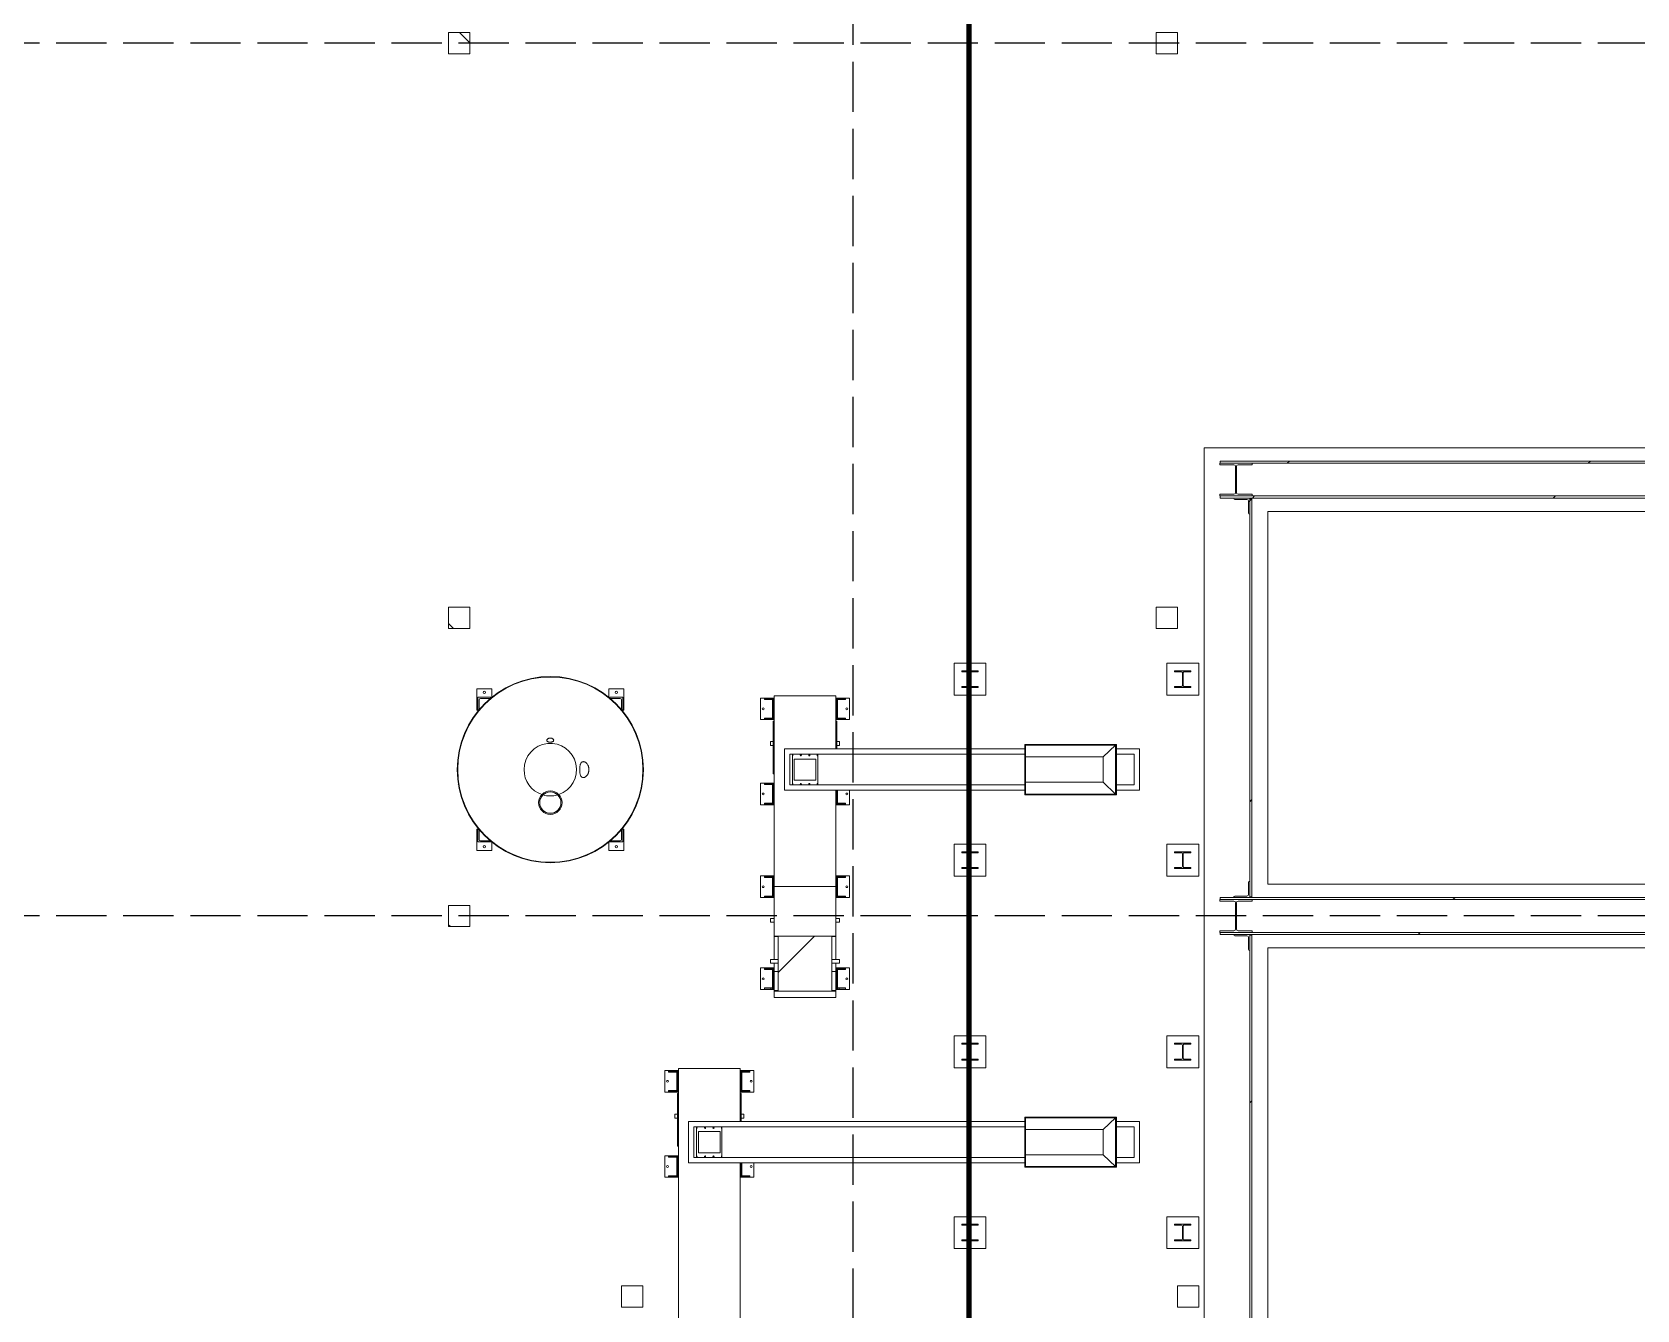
# Model space of a CAD drawing. Header units: millimetres. Extents: x 91119 to 792617, y 23924 to 150567.
# Drawn here: x 681188 to 696270, y 106135 to 118140 of the extents above; entities that cross this region are included whole.
import ezdxf

# ---------------------------------------------------------------- set-up
doc = ezdxf.new("R2010")
doc.units = ezdxf.units.MM
doc.header["$LTSCALE"] = 100
doc.linetypes.add('121217 IES and EMR$0$XKITLINE03', pattern=[6.299213, 4.724409, -1.574803])
doc.linetypes.add('DASHED', pattern=[19.05, 12.7, -6.35])
for name, color, linetype in [('121217 IES and EMR$0$grid', 8, 'Continuous'), ('121217 IES and EMR$0$Xref', 8, 'Continuous'), ('FA', 1, 'Continuous')]:
    doc.layers.add(name, color=color, linetype=linetype)

msp = doc.modelspace()

# ---------------------------------------------------------------- linework, layer by layer
at = {"layer": '121217 IES and EMR$0$grid', "linetype": '121217 IES and EMR$0$XKITLINE03'}
for p, q in [((688902, 144949), (688902, 30568)), ((768187, 118036), (614302, 118036)), ((768187, 109836), (614302, 109836))]:
    msp.add_line(p, q, dxfattribs=at)
at = {"layer": '121217 IES and EMR$0$Xref', "linetype": 'Continuous', "lineweight": 15}
for p, q in [((685302, 118136), (685102, 118136)), ((685102, 118136), (685102, 117936)), ((685302, 117936), (685302, 118136)), ((691752, 118136), (691952, 118136)), ((691752, 118136), (691752, 117936)), ((691952, 117936), (691952, 118136)), ((685102, 117936), (685302, 117936)), ((691952, 117936), (691752, 117936)), ((685102, 112736), (685102, 112536)), ((685302, 112736), (685102, 112736)), ((685302, 112536), (685302, 112736)), ((691752, 112736), (691752, 112536)), ((691952, 112736), (691752, 112736)), ((691952, 112536), (691952, 112736)), ((685102, 112536), (685302, 112536)), ((691752, 112536), (691952, 112536)), ((685102, 109936), (685102, 109736)), ((685302, 109936), (685102, 109936)), ((685302, 109736), (685302, 109936)), ((685102, 109736), (685302, 109736)), ((686727, 106361), (686927, 106361)), ((686727, 106161), (686727, 106361)), ((686927, 106361), (686927, 106161)), ((691952, 106361), (692152, 106361)), ((691952, 106161), (691952, 106361)), ((692152, 106361), (692152, 106161)), ((686927, 106161), (686727, 106161)), ((692152, 106161), (691952, 106161))]:
    msp.add_line(p, q, dxfattribs=at)
at = {"layer": '121217 IES and EMR$0$Xref', "linetype": 'Continuous', "lineweight": 0}
for p, q in [((685205, 118136), (685302, 118040)), ((693004, 114110), (692984, 114090)), ((695833, 114110), (695813, 114090)), ((692632, 113738), (692620, 113726)), ((692651, 113757), (692632, 113738)), ((692676, 113782), (692656, 113762)), ((695504, 113782), (695484, 113762)), ((685102, 112583), (685148, 112536)), ((685193, 111077), (685199, 111071)), ((692652, 110930), (692632, 110910)), ((685918, 110353), (685924, 110347)), ((692014, 110292), (692005, 110283)), ((694561, 110010), (694541, 109990)), ((685102, 109754), (685120, 109736)), ((688540, 109647), (688200, 109306)), ((694233, 109682), (694213, 109662)), ((692652, 108101), (692632, 108081)), ((691151, 107947), (691158, 107941)), ((691371, 107728), (691378, 107721)), ((690077, 106940), (690067, 106931)), ((689928, 106792), (689925, 106789)), ((690005, 106869), (689998, 106862))]:
    msp.add_line(p, q, dxfattribs=at)
at = {"layer": '121217 IES and EMR$0$Xref', "linetype": 'Continuous', "lineweight": 20}
for p, q in [((696802, 114236), (692202, 114236)), ((692202, 114236), (692202, 84936)), ((692349, 114090), (692349, 114075)), ((692654, 114090), (692349, 114090)), ((692349, 114075), (692482, 114075)), ((692352, 114110), (692352, 114090)), ((696677, 114110), (692352, 114110)), ((692352, 114090), (696677, 114090)), ((692497, 114060), (692497, 113813)), ((692507, 113813), (692507, 114060)), ((692522, 114075), (692654, 114075)), ((692654, 114075), (692654, 114090)), ((692349, 113798), (692349, 113782)), ((692482, 113798), (692349, 113798)), ((692349, 113782), (692654, 113782)), ((692352, 113782), (692352, 113762)), ((696677, 113782), (692352, 113782)), ((692352, 113762), (696677, 113762)), ((692482, 113762), (692632, 113762)), ((692482, 113758), (692482, 113762)), ((692604, 113750), (692490, 113750)), ((692654, 113798), (692522, 113798)), ((692620, 113620), (692620, 113734)), ((692632, 113762), (692632, 113612)), ((692632, 113757), (692652, 113757)), ((692632, 110015), (692632, 113757)), ((692652, 113757), (692652, 110015)), ((692654, 113782), (692654, 113798)), ((692632, 113612), (692628, 113612)), ((692802, 113636), (696802, 113636)), ((692802, 110136), (692802, 113636)), ((689852, 112211), (690152, 112211)), ((689852, 111911), (689852, 112211)), ((690152, 112211), (690152, 111911)), ((691852, 112211), (691852, 111911)), ((692152, 112211), (691852, 112211)), ((692152, 111911), (692152, 112211)), ((689925, 112140), (689925, 112131)), ((690078, 112140), (689925, 112140)), ((689925, 112131), (689991, 112131)), ((689998, 112123), (689998, 112000)), ((690005, 112000), (690005, 112123)), ((690013, 112131), (690078, 112131)), ((690078, 112131), (690078, 112140)), ((691925, 112140), (691925, 112131)), ((692078, 112140), (691925, 112140)), ((691925, 112131), (691991, 112131)), ((691998, 112123), (691998, 112000)), ((692005, 112000), (692005, 112123)), ((692013, 112131), (692078, 112131)), ((692078, 112131), (692078, 112140)), ((685368, 111971), (685368, 111771)), ((685508, 111971), (685368, 111971)), ((685508, 111892), (685508, 111971)), ((686608, 111892), (686608, 111971)), ((686608, 111971), (686748, 111971)), ((686748, 111971), (686748, 111771)), ((690152, 111911), (689852, 111911)), ((689925, 111992), (689925, 111983)), ((689991, 111992), (689925, 111992)), ((689925, 111983), (690078, 111983)), ((690078, 111992), (690013, 111992)), ((690078, 111983), (690078, 111992)), ((691852, 111911), (692152, 111911)), ((691925, 111992), (691925, 111983)), ((691991, 111992), (691925, 111992)), ((691925, 111983), (692078, 111983)), ((692078, 111992), (692013, 111992)), ((692078, 111983), (692078, 111992)), ((685368, 111771), (685378, 111771)), ((685378, 111891), (685378, 111771)), ((685498, 111891), (685378, 111891)), ((685378, 111771), (685383, 111771)), ((685383, 111771), (685385, 111771)), ((685388, 111776), (685388, 111868)), ((685401, 111881), (685493, 111881)), ((685498, 111886), (685498, 111891)), ((686618, 111886), (686618, 111891)), ((686618, 111891), (686738, 111891)), ((686715, 111881), (686622, 111881)), ((686728, 111776), (686728, 111868)), ((686732, 111771), (686730, 111771)), ((686738, 111771), (686732, 111771)), ((686738, 111891), (686738, 111771)), ((686748, 111771), (686738, 111771)), ((688033, 111884), (688137, 111884)), ((688033, 111681), (688033, 111884)), ((688070, 111879), (688130, 111879)), ((688070, 111870), (688070, 111879)), ((688130, 111870), (688070, 111870)), ((688130, 111879), (688146, 111879)), ((688130, 111870), (688130, 111879)), ((688130, 111870), (688146, 111870)), ((688137, 111884), (688146, 111884)), ((688146, 111884), (688156, 111884)), ((688146, 111884), (688146, 111872)), ((688146, 111694), (688146, 111872)), ((688156, 111872), (688156, 111884)), ((688156, 111694), (688156, 111872)), ((688162, 111903), (688742, 111903)), ((688162, 111903), (688162, 110114)), ((688742, 111903), (688742, 111405)), ((688757, 111884), (688748, 111884)), ((688748, 111884), (688748, 111872)), ((688748, 111872), (688748, 111694)), ((688757, 111884), (688767, 111884)), ((688757, 111872), (688757, 111884)), ((688773, 111879), (688757, 111879)), ((688757, 111694), (688757, 111872)), ((688773, 111870), (688757, 111870)), ((688767, 111884), (688870, 111884)), ((688773, 111879), (688833, 111879)), ((688773, 111870), (688773, 111879)), ((688833, 111870), (688773, 111870)), ((688833, 111870), (688833, 111879)), ((688870, 111681), (688870, 111884)), ((688137, 111681), (688033, 111681)), ((688070, 111695), (688130, 111695)), ((688070, 111686), (688070, 111695)), ((688130, 111686), (688070, 111686)), ((688130, 111695), (688146, 111695)), ((688130, 111686), (688130, 111695)), ((688130, 111686), (688146, 111686)), ((688146, 111681), (688137, 111681)), ((688146, 111694), (688146, 111681)), ((688146, 111681), (688156, 111681)), ((688152, 111668), (688162, 111668)), ((688152, 111656), (688152, 111668)), ((688152, 111173), (688152, 111656)), ((688156, 111681), (688156, 111694)), ((688752, 111668), (688742, 111668)), ((688748, 111694), (688748, 111681)), ((688757, 111681), (688748, 111681)), ((688752, 111668), (688752, 111656)), ((688752, 111656), (688752, 111405)), ((688773, 111695), (688757, 111695)), ((688757, 111681), (688757, 111694)), ((688773, 111686), (688757, 111686)), ((688767, 111681), (688757, 111681)), ((688870, 111681), (688767, 111681)), ((688773, 111695), (688833, 111695)), ((688773, 111686), (688773, 111695)), ((688833, 111686), (688773, 111686)), ((688833, 111686), (688833, 111695)), ((688127, 111437), (688127, 111474)), ((688152, 111474), (688127, 111474)), ((688777, 111474), (688752, 111474)), ((688777, 111437), (688777, 111474)), ((688127, 111437), (688152, 111437)), ((688258, 111405), (690518, 111405)), ((688258, 111017), (688258, 111405)), ((688308, 111355), (690518, 111355)), ((688308, 111355), (688308, 111067)), ((688333, 111355), (688333, 111067)), ((688350, 111311), (688553, 111311)), ((688350, 111311), (688350, 111111)), ((688553, 111311), (688553, 111111)), ((688571, 111355), (688571, 111067)), ((688752, 111437), (688777, 111437)), ((690518, 110975), (690518, 111447)), ((691378, 111447), (690518, 111447)), ((691371, 111441), (690524, 111441)), ((690524, 110982), (690524, 111441)), ((690524, 111330), (691255, 111330)), ((691371, 111441), (691255, 111330)), ((691255, 111330), (691255, 111092)), ((691371, 111441), (691371, 110982)), ((691378, 111447), (691378, 110975)), ((691378, 111405), (691596, 111405)), ((691378, 111355), (691546, 111355)), ((691546, 111355), (691546, 111067)), ((691596, 111405), (691596, 111017)), ((688152, 111173), (688162, 111173)), ((688033, 111084), (688137, 111084)), ((688033, 110881), (688033, 111084)), ((688070, 111079), (688130, 111079)), ((688070, 111070), (688070, 111079)), ((688130, 111070), (688070, 111070)), ((688130, 111079), (688146, 111079)), ((688130, 111070), (688130, 111079)), ((688130, 111070), (688146, 111070)), ((688137, 111084), (688146, 111084)), ((688146, 111084), (688156, 111084)), ((688146, 111084), (688146, 111071)), ((688146, 110894), (688146, 111071)), ((688156, 111071), (688156, 111084)), ((688156, 110894), (688156, 111071)), ((690518, 111017), (688258, 111017)), ((688308, 111067), (690518, 111067)), ((688350, 111111), (688553, 111111)), ((688742, 111017), (688742, 110114)), ((688748, 111017), (688748, 110894)), ((688757, 110894), (688757, 111017)), ((688870, 110881), (688870, 111017)), ((690524, 111092), (691255, 111092)), ((691255, 111092), (691371, 110982)), ((691378, 111067), (691546, 111067)), ((691596, 111017), (691378, 111017)), ((688137, 110881), (688033, 110881)), ((688070, 110895), (688130, 110895)), ((688070, 110886), (688070, 110895)), ((688130, 110886), (688070, 110886)), ((688130, 110895), (688146, 110895)), ((688130, 110886), (688130, 110895)), ((688130, 110886), (688146, 110886)), ((688146, 110881), (688137, 110881)), ((688146, 110894), (688146, 110881)), ((688146, 110881), (688156, 110881)), ((688156, 110881), (688156, 110894)), ((688748, 110894), (688748, 110881)), ((688757, 110881), (688748, 110881)), ((688773, 110895), (688757, 110895)), ((688757, 110881), (688757, 110894)), ((688773, 110886), (688757, 110886)), ((688767, 110881), (688757, 110881)), ((688870, 110881), (688767, 110881)), ((688773, 110895), (688833, 110895)), ((688773, 110886), (688773, 110895)), ((688833, 110886), (688773, 110886)), ((688833, 110886), (688833, 110895)), ((690518, 110975), (691378, 110975)), ((690524, 110982), (691371, 110982)), ((685368, 110652), (685378, 110652)), ((685368, 110452), (685368, 110652)), ((685378, 110652), (685383, 110652)), ((685378, 110532), (685378, 110652)), ((685383, 110652), (685385, 110652)), ((685388, 110647), (685388, 110555)), ((686728, 110647), (686728, 110555)), ((686732, 110652), (686730, 110652)), ((686738, 110652), (686732, 110652)), ((686738, 110532), (686738, 110652)), ((686748, 110652), (686738, 110652)), ((686748, 110452), (686748, 110652)), ((685508, 110452), (685368, 110452)), ((685498, 110532), (685378, 110532)), ((685401, 110542), (685493, 110542)), ((685498, 110537), (685498, 110532)), ((685508, 110531), (685508, 110452)), ((686608, 110531), (686608, 110452)), ((686608, 110452), (686748, 110452)), ((686618, 110537), (686618, 110532)), ((686618, 110532), (686738, 110532)), ((686715, 110542), (686622, 110542)), ((690152, 110511), (689852, 110511)), ((689852, 110511), (689852, 110211)), ((689925, 110440), (689925, 110431)), ((690078, 110440), (689925, 110440)), ((689925, 110431), (689991, 110431)), ((689998, 110423), (689998, 110300)), ((690005, 110300), (690005, 110423)), ((690013, 110431), (690078, 110431)), ((690078, 110431), (690078, 110440)), ((690152, 110211), (690152, 110511)), ((691852, 110511), (692152, 110511)), ((691852, 110211), (691852, 110511)), ((691925, 110440), (691925, 110431)), ((692078, 110440), (691925, 110440)), ((691925, 110431), (691991, 110431)), ((691998, 110423), (691998, 110300)), ((692005, 110300), (692005, 110423)), ((692013, 110431), (692078, 110431)), ((692078, 110431), (692078, 110440)), ((692152, 110511), (692152, 110211)), ((689925, 110292), (689925, 110283)), ((689991, 110292), (689925, 110292)), ((689925, 110283), (690078, 110283)), ((690078, 110292), (690013, 110292)), ((690078, 110283), (690078, 110292)), ((691925, 110292), (691925, 110283)), ((691991, 110292), (691925, 110292)), ((691925, 110283), (692078, 110283)), ((692078, 110292), (692013, 110292)), ((692078, 110283), (692078, 110292)), ((688033, 110212), (688033, 110009)), ((688033, 110212), (688137, 110212)), ((688070, 110208), (688130, 110208)), ((688070, 110198), (688070, 110208)), ((688130, 110198), (688070, 110198)), ((688130, 110208), (688146, 110208)), ((688130, 110198), (688130, 110208)), ((688146, 110198), (688130, 110198)), ((688137, 110212), (688146, 110212)), ((688146, 110212), (688156, 110212)), ((688146, 110212), (688146, 110200)), ((688146, 110022), (688146, 110200)), ((688156, 110200), (688156, 110212)), ((688156, 110022), (688156, 110200)), ((688162, 110114), (688742, 110114)), ((688162, 110114), (688162, 109647)), ((688742, 110114), (688742, 109647)), ((688757, 110212), (688748, 110212)), ((688748, 110212), (688748, 110200)), ((688748, 110200), (688748, 110022)), ((688757, 110212), (688767, 110212)), ((688757, 110200), (688757, 110212)), ((688757, 110208), (688773, 110208)), ((688757, 110022), (688757, 110200)), ((688773, 110198), (688757, 110198)), ((688767, 110212), (688870, 110212)), ((688773, 110208), (688833, 110208)), ((688773, 110198), (688773, 110208)), ((688833, 110198), (688773, 110198)), ((688833, 110198), (688833, 110208)), ((688870, 110009), (688870, 110212)), ((689852, 110211), (690152, 110211)), ((692152, 110211), (691852, 110211)), ((692620, 110153), (692620, 110039)), ((692632, 110161), (692628, 110161)), ((692632, 110011), (692632, 110161)), ((698302, 110136), (692802, 110136)), ((688137, 110009), (688033, 110009)), ((688070, 110023), (688070, 110014)), ((688070, 110023), (688130, 110023)), ((688130, 110014), (688070, 110014)), ((688130, 110023), (688146, 110023)), ((688130, 110014), (688130, 110023)), ((688146, 110014), (688130, 110014)), ((688146, 110009), (688137, 110009)), ((688146, 110022), (688146, 110009)), ((688146, 110009), (688156, 110009)), ((688156, 110009), (688156, 110022)), ((688748, 110022), (688748, 110009)), ((688757, 110009), (688748, 110009)), ((688757, 110023), (688773, 110023)), ((688757, 110009), (688757, 110022)), ((688773, 110014), (688757, 110014)), ((688767, 110009), (688757, 110009)), ((688870, 110009), (688767, 110009)), ((688773, 110023), (688833, 110023)), ((688773, 110014), (688773, 110023)), ((688833, 110014), (688773, 110014)), ((688833, 110023), (688833, 110014)), ((692349, 109990), (692349, 109975)), ((692654, 109990), (692349, 109990)), ((692349, 109975), (692482, 109975)), ((692352, 110010), (692352, 109990)), ((698177, 110010), (692352, 110010)), ((692352, 109990), (698177, 109990)), ((692482, 110015), (692482, 110011)), ((692482, 110011), (692632, 110011)), ((692604, 110023), (692490, 110023)), ((692497, 109960), (692497, 109713)), ((692507, 109713), (692507, 109960)), ((692522, 109975), (692654, 109975)), ((692652, 110015), (692632, 110015)), ((692654, 109975), (692654, 109990)), ((688127, 109812), (688127, 109777)), ((688162, 109812), (688127, 109812)), ((688777, 109812), (688742, 109812)), ((688777, 109812), (688777, 109777)), ((688127, 109777), (688162, 109777)), ((688162, 109642), (688162, 109647)), ((688742, 109647), (688162, 109647)), ((688742, 109777), (688777, 109777)), ((688742, 109642), (688742, 109647)), ((692349, 109698), (692349, 109682)), ((692482, 109698), (692349, 109698)), ((692349, 109682), (692654, 109682)), ((692352, 109682), (692352, 109662)), ((698177, 109682), (692352, 109682)), ((692352, 109662), (698177, 109662)), ((692482, 109662), (692632, 109662)), ((692482, 109658), (692482, 109662)), ((692604, 109650), (692490, 109650)), ((692654, 109698), (692522, 109698)), ((692632, 109662), (692632, 109512)), ((692632, 109657), (692652, 109657)), ((692632, 105915), (692632, 109657)), ((692652, 109657), (692652, 105915)), ((692654, 109682), (692654, 109698)), ((688162, 109427), (688162, 109642)), ((688162, 109642), (688200, 109642)), ((688200, 109642), (688200, 109135)), ((688704, 109642), (688742, 109642)), ((688704, 109135), (688704, 109642)), ((688742, 109642), (688742, 109427)), ((692620, 109520), (692620, 109634)), ((692632, 109512), (692628, 109512)), ((692802, 109536), (698302, 109536)), ((692802, 106036), (692802, 109536)), ((688033, 109349), (688137, 109349)), ((688033, 109146), (688033, 109349)), ((688070, 109344), (688130, 109344)), ((688070, 109334), (688070, 109344)), ((688127, 109392), (688127, 109427)), ((688200, 109427), (688127, 109427)), ((688127, 109392), (688200, 109392)), ((688130, 109344), (688146, 109344)), ((688130, 109334), (688130, 109344)), ((688137, 109349), (688146, 109349)), ((688146, 109349), (688156, 109349)), ((688146, 109349), (688146, 109336)), ((688156, 109336), (688156, 109349)), ((688162, 109315), (688162, 109392)), ((688777, 109427), (688704, 109427)), ((688704, 109392), (688777, 109392)), ((688742, 109392), (688742, 109315)), ((688757, 109349), (688748, 109349)), ((688748, 109349), (688748, 109336)), ((688757, 109349), (688767, 109349)), ((688757, 109336), (688757, 109349)), ((688773, 109344), (688757, 109344)), ((688767, 109349), (688870, 109349)), ((688773, 109344), (688833, 109344)), ((688773, 109334), (688773, 109344)), ((688777, 109392), (688777, 109427)), ((688833, 109334), (688833, 109344)), ((688870, 109146), (688870, 109349)), ((688130, 109334), (688070, 109334)), ((688130, 109334), (688146, 109334)), ((688146, 109158), (688146, 109336)), ((688156, 109158), (688156, 109336)), ((688200, 109315), (688162, 109315)), ((688162, 109135), (688162, 109315)), ((688704, 109315), (688742, 109315)), ((688742, 109315), (688742, 109135)), ((688748, 109336), (688748, 109158)), ((688757, 109158), (688757, 109336)), ((688773, 109334), (688757, 109334)), ((688833, 109334), (688773, 109334)), ((688137, 109146), (688033, 109146)), ((688070, 109160), (688130, 109160)), ((688070, 109150), (688070, 109160)), ((688130, 109150), (688070, 109150)), ((688130, 109160), (688146, 109160)), ((688130, 109150), (688130, 109160)), ((688130, 109150), (688146, 109150)), ((688146, 109146), (688137, 109146)), ((688146, 109158), (688146, 109146)), ((688146, 109146), (688156, 109146)), ((688156, 109146), (688156, 109158)), ((688200, 109135), (688162, 109135)), ((688162, 109130), (688162, 109135)), ((688162, 109130), (688162, 109069)), ((688162, 109130), (688742, 109130)), ((688162, 109069), (688742, 109069)), ((688742, 109135), (688704, 109135)), ((688742, 109130), (688742, 109135)), ((688742, 109130), (688742, 109069)), ((688748, 109158), (688748, 109146)), ((688757, 109146), (688748, 109146)), ((688773, 109160), (688757, 109160)), ((688757, 109146), (688757, 109158)), ((688773, 109150), (688757, 109150)), ((688767, 109146), (688757, 109146)), ((688870, 109146), (688767, 109146)), ((688773, 109160), (688833, 109160)), ((688773, 109150), (688773, 109160)), ((688833, 109150), (688773, 109150)), ((688833, 109150), (688833, 109160)), ((689852, 108711), (690152, 108711)), ((689852, 108411), (689852, 108711)), ((689925, 108640), (689925, 108631)), ((690078, 108640), (689925, 108640)), ((689925, 108631), (689991, 108631)), ((689998, 108623), (689998, 108500)), ((690005, 108500), (690005, 108623)), ((690013, 108631), (690078, 108631)), ((690078, 108631), (690078, 108640)), ((690152, 108711), (690152, 108411)), ((691852, 108711), (691852, 108411)), ((692152, 108711), (691852, 108711)), ((691925, 108640), (691925, 108631)), ((692078, 108640), (691925, 108640)), ((691925, 108631), (691991, 108631)), ((691998, 108623), (691998, 108500)), ((692005, 108500), (692005, 108623)), ((692013, 108631), (692078, 108631)), ((692078, 108631), (692078, 108640)), ((692152, 108411), (692152, 108711)), ((689925, 108492), (689925, 108483)), ((689991, 108492), (689925, 108492)), ((689925, 108483), (690078, 108483)), ((690078, 108492), (690013, 108492)), ((690078, 108483), (690078, 108492)), ((691925, 108492), (691925, 108483)), ((691991, 108492), (691925, 108492)), ((691925, 108483), (692078, 108483)), ((692078, 108492), (692013, 108492)), ((692078, 108483), (692078, 108492)), ((687133, 108384), (687237, 108384)), ((687133, 108181), (687133, 108384)), ((687170, 108379), (687230, 108379)), ((687170, 108370), (687170, 108379)), ((687230, 108370), (687170, 108370)), ((687230, 108379), (687246, 108379)), ((687230, 108370), (687230, 108379)), ((687230, 108370), (687246, 108370)), ((687237, 108384), (687246, 108384)), ((687246, 108384), (687256, 108384)), ((687246, 108384), (687246, 108372)), ((687246, 108194), (687246, 108372)), ((687256, 108372), (687256, 108384)), ((687256, 108194), (687256, 108372)), ((687262, 108403), (687842, 108403)), ((687262, 108403), (687262, 102614)), ((687842, 108403), (687842, 107905)), ((687857, 108384), (687848, 108384)), ((687848, 108384), (687848, 108372)), ((687848, 108372), (687848, 108194)), ((687857, 108384), (687867, 108384)), ((687857, 108372), (687857, 108384)), ((687873, 108379), (687857, 108379)), ((687857, 108194), (687857, 108372)), ((687873, 108370), (687857, 108370)), ((687867, 108384), (687970, 108384)), ((687873, 108379), (687933, 108379)), ((687873, 108370), (687873, 108379)), ((687933, 108370), (687873, 108370)), ((687933, 108370), (687933, 108379)), ((687970, 108181), (687970, 108384)), ((690152, 108411), (689852, 108411)), ((691852, 108411), (692152, 108411)), ((687237, 108181), (687133, 108181)), ((687170, 108195), (687230, 108195)), ((687170, 108186), (687170, 108195)), ((687230, 108186), (687170, 108186)), ((687230, 108195), (687246, 108195)), ((687230, 108186), (687230, 108195)), ((687230, 108186), (687246, 108186)), ((687246, 108181), (687237, 108181)), ((687246, 108194), (687246, 108181)), ((687246, 108181), (687256, 108181)), ((687252, 108168), (687262, 108168)), ((687252, 108156), (687252, 108168)), ((687252, 107673), (687252, 108156)), ((687256, 108181), (687256, 108194)), ((687852, 108168), (687842, 108168)), ((687848, 108194), (687848, 108181)), ((687857, 108181), (687848, 108181)), ((687852, 108168), (687852, 108156)), ((687852, 108156), (687852, 107905)), ((687873, 108195), (687857, 108195)), ((687857, 108181), (687857, 108194)), ((687873, 108186), (687857, 108186)), ((687867, 108181), (687857, 108181)), ((687970, 108181), (687867, 108181)), ((687873, 108195), (687933, 108195)), ((687873, 108186), (687873, 108195)), ((687933, 108186), (687873, 108186)), ((687933, 108186), (687933, 108195)), ((687227, 107937), (687227, 107974)), ((687252, 107974), (687227, 107974)), ((687227, 107937), (687252, 107937)), ((687358, 107905), (690518, 107905)), ((687358, 107517), (687358, 107905)), ((687408, 107855), (690518, 107855)), ((687408, 107855), (687408, 107567)), ((687433, 107855), (687433, 107567)), ((687671, 107855), (687671, 107567)), ((687877, 107974), (687852, 107974)), ((687852, 107937), (687877, 107937)), ((687877, 107937), (687877, 107974)), ((690518, 107475), (690518, 107947)), ((691378, 107947), (690518, 107947)), ((691371, 107941), (690524, 107941)), ((690524, 107482), (690524, 107941)), ((691371, 107941), (691255, 107830)), ((691371, 107941), (691371, 107482)), ((691378, 107947), (691378, 107475)), ((691378, 107905), (691596, 107905)), ((691378, 107855), (691546, 107855)), ((691546, 107855), (691546, 107567)), ((691596, 107905), (691596, 107517)), ((687450, 107811), (687653, 107811)), ((687450, 107811), (687450, 107611)), ((687653, 107811), (687653, 107611)), ((690524, 107830), (691255, 107830)), ((691255, 107830), (691255, 107592)), ((687133, 107584), (687237, 107584)), ((687133, 107381), (687133, 107584)), ((687170, 107579), (687230, 107579)), ((687170, 107570), (687170, 107579)), ((687230, 107570), (687170, 107570)), ((687230, 107579), (687246, 107579)), ((687230, 107570), (687230, 107579)), ((687230, 107570), (687246, 107570)), ((687237, 107584), (687246, 107584)), ((687246, 107584), (687256, 107584)), ((687246, 107584), (687246, 107571)), ((687246, 107394), (687246, 107571)), ((687252, 107673), (687262, 107673)), ((687256, 107571), (687256, 107584)), ((687256, 107394), (687256, 107571)), ((687408, 107567), (690518, 107567)), ((687450, 107611), (687653, 107611)), ((690524, 107592), (691255, 107592)), ((691255, 107592), (691371, 107482)), ((691378, 107567), (691546, 107567)), ((687170, 107395), (687230, 107395)), ((687170, 107386), (687170, 107395)), ((687230, 107386), (687170, 107386)), ((687230, 107395), (687246, 107395)), ((687230, 107386), (687230, 107395)), ((687230, 107386), (687246, 107386)), ((687246, 107394), (687246, 107381)), ((687256, 107381), (687256, 107394)), ((690518, 107517), (687358, 107517)), ((687842, 107517), (687842, 102614)), ((687848, 107517), (687848, 107394)), ((687848, 107394), (687848, 107381)), ((687857, 107394), (687857, 107517)), ((687873, 107395), (687857, 107395)), ((687857, 107381), (687857, 107394)), ((687873, 107386), (687857, 107386)), ((687873, 107395), (687933, 107395)), ((687873, 107386), (687873, 107395)), ((687933, 107386), (687873, 107386)), ((687933, 107386), (687933, 107395)), ((687970, 107381), (687970, 107517)), ((690518, 107475), (691378, 107475)), ((690524, 107482), (691371, 107482)), ((691596, 107517), (691378, 107517)), ((687237, 107381), (687133, 107381)), ((687246, 107381), (687237, 107381)), ((687246, 107381), (687256, 107381)), ((687857, 107381), (687848, 107381)), ((687867, 107381), (687857, 107381)), ((687970, 107381), (687867, 107381)), ((690152, 107011), (689852, 107011)), ((689852, 107011), (689852, 106711)), ((689925, 106940), (689925, 106931)), ((690078, 106940), (689925, 106940)), ((689925, 106931), (689991, 106931)), ((690013, 106931), (690078, 106931)), ((690078, 106931), (690078, 106940)), ((690152, 106711), (690152, 107011)), ((691852, 107011), (692152, 107011)), ((691852, 106711), (691852, 107011)), ((691925, 106940), (691925, 106931)), ((692078, 106940), (691925, 106940)), ((691925, 106931), (691991, 106931)), ((692013, 106931), (692078, 106931)), ((692078, 106931), (692078, 106940)), ((692152, 107011), (692152, 106711)), ((689925, 106792), (689925, 106783)), ((689991, 106792), (689925, 106792)), ((689925, 106783), (690078, 106783)), ((689998, 106923), (689998, 106800)), ((690005, 106800), (690005, 106923)), ((690078, 106792), (690013, 106792)), ((690078, 106783), (690078, 106792)), ((691925, 106792), (691925, 106783)), ((691991, 106792), (691925, 106792)), ((691925, 106783), (692078, 106783)), ((691998, 106923), (691998, 106800)), ((692005, 106800), (692005, 106923)), ((692078, 106792), (692013, 106792)), ((692078, 106783), (692078, 106792)), ((689852, 106711), (690152, 106711)), ((692152, 106711), (691852, 106711))]:
    msp.add_line(p, q, dxfattribs=at)
for centre, radius in [((686058, 111211), 875), ((686058, 111211), 870), ((685438, 111936), 11), ((686678, 111936), 11), ((688059, 111783), 8.5), ((688845, 111783), 8.5), ((688412, 111346), 6), ((688492, 111346), 6), ((686058, 110901), 110), ((686058, 110901), 100), ((688412, 111076), 6), ((688492, 111076), 6), ((688059, 110983), 8.5), ((688845, 110983), 8.5), ((685438, 110487), 11), ((686678, 110487), 11), ((688059, 110111), 8.5), ((688845, 110111), 8.5), ((688059, 109247), 8.5), ((688845, 109247), 8.5), ((687159, 108283), 8.5), ((687945, 108283), 8.5), ((687512, 107846), 6), ((687592, 107846), 6), ((687512, 107576), 6), ((687592, 107576), 6), ((687159, 107483), 8.5), ((687945, 107483), 8.5)]:
    msp.add_circle(centre, radius, dxfattribs=at)
for centre, radius, start, end in [((692482, 114060), 15.2, 0, 90), ((692522, 114060), 15.2, 90, 180), ((692482, 113813), 15.2, 270, 0), ((692490, 113758), 8, 180, 270), ((692522, 113813), 15.2, 180, 270), ((692604, 113734), 16, 0, 90), ((692628, 113620), 8, 180, 270), ((689991, 112123), 7.6, 0, 90), ((690013, 112123), 7.6, 90, 180), ((691991, 112123), 7.6, 0, 90), ((692013, 112123), 7.6, 90, 180), ((689991, 112000), 7.6, 270, 0), ((690013, 112000), 7.6, 180, 270), ((691991, 112000), 7.6, 270, 0), ((692013, 112000), 7.6, 180, 270), ((685383, 111776), 4.8, 270, 315), ((685383, 111776), 4.8, 325.1443, 0), ((685401, 111868), 13, 90, 180), ((685493, 111886), 4.8, 270, 304.8557), ((685493, 111886), 4.8, 315, 0), ((686622, 111886), 4.8, 180, 225), ((686622, 111886), 4.8, 235.1443, 270), ((686715, 111868), 13, 0, 90), ((686732, 111776), 4.8, 180, 214.8557), ((686732, 111776), 4.8, 225, 270), ((686058, 111211), 247, 288.6516, 180), ((688332, 111346), 5.8, 277.9281, 82.0719), ((688572, 111346), 6, 101.537, 180), ((688572, 111346), 6, 180, 258.463), ((686058, 111211), 247, 180, 251.3484), ((688332, 111076), 6, 277.6623, 82.3377), ((688572, 111076), 6, 101.537, 180), ((688572, 111076), 6, 180, 258.463), ((686058, 111211), 247, 253.8512, 286.1488), ((685383, 110647), 4.8, 45, 90), ((685383, 110647), 4.8, 0, 34.8557), ((685401, 110555), 13, 180, 270), ((686715, 110555), 13, 270, 0), ((686732, 110647), 4.8, 145.1443, 180), ((686732, 110647), 4.8, 90, 135), ((685493, 110537), 4.8, 55.1443, 90), ((685493, 110537), 4.8, 0, 45), ((686622, 110537), 4.8, 135, 180), ((686622, 110537), 4.8, 90, 124.8557), ((689991, 110423), 7.6, 0, 90), ((690013, 110423), 7.6, 90, 180), ((691991, 110423), 7.6, 0, 90), ((692013, 110423), 7.6, 90, 180), ((689991, 110300), 7.6, 270, 0), ((690013, 110300), 7.6, 180, 270), ((691991, 110300), 7.6, 270, 0), ((692013, 110300), 7.6, 180, 270), ((692628, 110153), 8, 90, 180), ((692490, 110015), 8, 90, 180), ((692482, 109960), 15.2, 0, 90), ((692522, 109960), 15.2, 90, 180), ((692604, 110039), 16, 270, 0), ((692482, 109713), 15.2, 270, 0), ((692490, 109658), 8, 180, 270), ((692522, 109713), 15.2, 180, 270), ((692604, 109634), 16, 0, 90), ((692628, 109520), 8, 180, 270), ((689991, 108623), 7.6, 0, 90), ((690013, 108623), 7.6, 90, 180), ((691991, 108623), 7.6, 0, 90), ((692013, 108623), 7.6, 90, 180), ((689991, 108500), 7.6, 270, 0), ((690013, 108500), 7.6, 180, 270), ((691991, 108500), 7.6, 270, 0), ((692013, 108500), 7.6, 180, 270), ((687432, 107846), 5.8, 277.9281, 82.0719), ((687672, 107846), 6, 101.537, 180), ((687672, 107846), 6, 180, 258.463), ((687432, 107576), 6, 277.6623, 82.3377), ((687672, 107576), 6, 101.537, 180), ((687672, 107576), 6, 180, 258.463), ((689991, 106923), 7.6, 0, 90), ((690013, 106923), 7.6, 90, 180), ((691991, 106923), 7.6, 0, 90), ((692013, 106923), 7.6, 90, 180), ((689991, 106800), 7.6, 270, 0), ((690013, 106800), 7.6, 180, 270), ((691991, 106800), 7.6, 270, 0), ((692013, 106800), 7.6, 180, 270)]:
    msp.add_arc(centre, radius, start, end, dxfattribs=at)
for points, knots in [([(686077, 111473), (686075, 111472), (686073, 111471), (686069, 111471), (686067, 111470), (686063, 111470), (686060, 111470), (686056, 111470), (686053, 111470), (686049, 111470), (686047, 111470), (686043, 111471), (686041, 111472), (686037, 111473), (686035, 111474), (686032, 111475), (686031, 111476), (686028, 111479), (686026, 111481), (686025, 111485), (686025, 111488), (686027, 111492), (686028, 111495), (686031, 111498), (686032, 111499), (686035, 111501), (686037, 111502), (686040, 111504), (686042, 111505), (686046, 111506), (686048, 111506), (686053, 111507), (686055, 111507), (686060, 111507), (686062, 111507), (686066, 111506), (686069, 111506), (686073, 111505), (686075, 111504), (686078, 111502), (686080, 111501), (686083, 111499), (686084, 111498), (686087, 111495), (686089, 111493), (686090, 111488), (686090, 111486), (686089, 111481), (686088, 111479), (686085, 111476), (686083, 111476), (686080, 111474), (686079, 111473), (686077, 111473)], [0, 0, 0, 0, 0.03125, 0.03125, 0.0625, 0.0625, 0.09375, 0.09375, 0.125, 0.125, 0.15625, 0.15625, 0.1875, 0.1875, 0.21875, 0.21875, 0.25, 0.25, 0.3125, 0.3125, 0.375, 0.375, 0.4375, 0.4375, 0.46875, 0.46875, 0.5, 0.5, 0.53125, 0.53125, 0.5625, 0.5625, 0.59375, 0.59375, 0.625, 0.625, 0.65625, 0.65625, 0.6875, 0.6875, 0.71875, 0.71875, 0.75, 0.75, 0.8125, 0.8125, 0.875, 0.875, 0.9375, 0.9375, 0.96875, 0.96875, 1, 1, 1, 1]), ([(686343, 111155), (686345, 111151), (686347, 111149), (686350, 111145), (686351, 111144), (686353, 111142), (686354, 111141), (686358, 111139), (686360, 111138), (686365, 111136), (686368, 111136), (686373, 111137), (686376, 111137), (686382, 111139), (686385, 111141), (686390, 111144), (686393, 111147), (686398, 111152), (686401, 111155), (686406, 111161), (686408, 111165), (686412, 111171), (686413, 111173), (686414, 111177), (686415, 111179), (686417, 111184), (686417, 111187), (686419, 111191), (686419, 111194), (686420, 111202), (686421, 111207), (686421, 111215), (686421, 111218), (686420, 111223), (686420, 111226), (686419, 111231), (686418, 111233), (686417, 111238), (686416, 111240), (686415, 111245), (686414, 111247), (686412, 111252), (686411, 111254), (686407, 111260), (686405, 111263), (686401, 111268), (686400, 111269), (686397, 111272), (686396, 111274), (686392, 111277), (686389, 111279), (686384, 111283), (686381, 111284), (686375, 111286), (686372, 111286), (686367, 111286), (686364, 111286), (686359, 111285), (686357, 111283), (686353, 111281), (686352, 111280), (686350, 111278), (686349, 111277), (686346, 111273), (686344, 111270), (686342, 111265), (686341, 111263), (686340, 111259), (686339, 111257), (686338, 111253), (686338, 111251), (686337, 111246), (686336, 111244), (686335, 111236), (686335, 111231), (686334, 111221), (686334, 111216), (686334, 111205), (686334, 111200), (686335, 111189), (686336, 111184), (686337, 111175), (686338, 111170), (686340, 111162), (686342, 111158), (686343, 111155)], [0, 0, 0, 0, 0.03125, 0.03125, 0.046875, 0.046875, 0.0625, 0.0625, 0.09375, 0.09375, 0.125, 0.125, 0.15625, 0.15625, 0.1875, 0.1875, 0.21875, 0.21875, 0.25, 0.25, 0.28125, 0.28125, 0.296875, 0.296875, 0.3125, 0.3125, 0.328125, 0.328125, 0.34375, 0.34375, 0.375, 0.375, 0.390625, 0.390625, 0.40625, 0.40625, 0.421875, 0.421875, 0.4375, 0.4375, 0.453125, 0.453125, 0.46875, 0.46875, 0.5, 0.5, 0.515625, 0.515625, 0.53125, 0.53125, 0.5625, 0.5625, 0.59375, 0.59375, 0.625, 0.625, 0.65625, 0.65625, 0.6875, 0.6875, 0.703125, 0.703125, 0.71875, 0.71875, 0.75, 0.75, 0.765625, 0.765625, 0.78125, 0.78125, 0.796875, 0.796875, 0.8125, 0.8125, 0.84375, 0.84375, 0.875, 0.875, 0.90625, 0.90625, 0.9375, 0.9375, 0.96875, 0.96875, 1, 1, 1, 1])]:
    msp.add_open_spline(points, degree=3, knots=knots, dxfattribs=at)
at = {"layer": 'FA', "linetype": 'DASHED', "ltscale": 0.5, "const_width": 50}
msp.add_lwpolyline([(689992, 36437), (689992, 139843)], dxfattribs=at)

doc.saveas('drawing.dxf')
